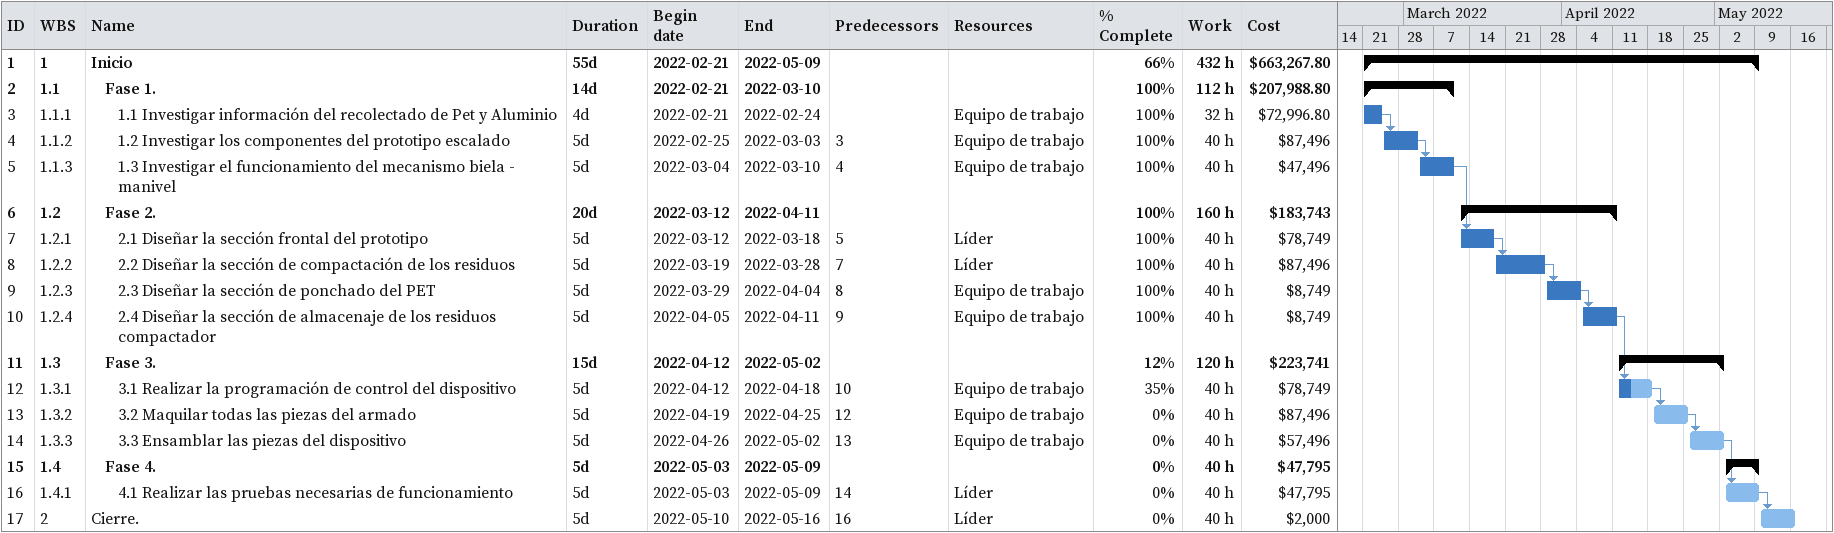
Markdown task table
| ID | WBS | Task | Duration | Start | Finish | Predecessors | Resources | % complete | Work (h) | Cost ($) |
|---|---|---|---|---|---|---|---|---|---|---|
| 1 | 1 | **Inicio** | 55d | 2022-02-21 | 2022-05-09 |  |  | 66 | 432 | 663267.80 |
| 2 | 1.1 | **Fase 1.** | 14d | 2022-02-21 | 2022-03-10 |  |  | 100 | 112 | 207988.80 |
| 3 | 1.1.1 | 1.1 Investigar información del recolectado de Pet y Aluminio | 4d | 2022-02-21 | 2022-02-24 |  | Equipo de trabajo | 100 | 32 | 72996.80 |
| 4 | 1.1.2 | 1.2 Investigar los componentes del prototipo escalado | 5d | 2022-02-25 | 2022-03-03 | 3 | Equipo de trabajo | 100 | 40 | 87496 |
| 5 | 1.1.3 | 1.3 Investigar el funcionamiento del mecanismo biela - manivel | 5d | 2022-03-04 | 2022-03-10 | 4 | Equipo de trabajo | 100 | 40 | 47496 |
| 6 | 1.2 | **Fase 2.** | 20d | 2022-03-12 | 2022-04-11 |  |  | 100 | 160 | 183743 |
| 7 | 1.2.1 | 2.1 Diseñar la sección frontal del prototipo | 5d | 2022-03-12 | 2022-03-18 | 5 | Líder | 100 | 40 | 78749 |
| 8 | 1.2.2 | 2.2 Diseñar la sección de compactación de los residuos | 5d | 2022-03-19 | 2022-03-28 | 7 | Líder | 100 | 40 | 87496 |
| 9 | 1.2.3 | 2.3 Diseñar la sección de ponchado del PET | 5d | 2022-03-29 | 2022-04-04 | 8 | Equipo de trabajo | 100 | 40 | 8749 |
| 10 | 1.2.4 | 2.4 Diseñar la sección de almacenaje de los residuos compactador | 5d | 2022-04-05 | 2022-04-11 | 9 | Equipo de trabajo | 100 | 40 | 8749 |
| 11 | 1.3 | **Fase 3.** | 15d | 2022-04-12 | 2022-05-02 |  |  | 12 | 120 | 223741 |
| 12 | 1.3.1 | 3.1 Realizar la programación de control del dispositivo | 5d | 2022-04-12 | 2022-04-18 | 10 | Equipo de trabajo | 35 | 40 | 78749 |
| 13 | 1.3.2 | 3.2 Maquilar todas las piezas del armado | 5d | 2022-04-19 | 2022-04-25 | 12 | Equipo de trabajo | 0 | 40 | 87496 |
| 14 | 1.3.3 | 3.3 Ensamblar las piezas del dispositivo | 5d | 2022-04-26 | 2022-05-02 | 13 | Equipo de trabajo | 0 | 40 | 57496 |
| 15 | 1.4 | **Fase 4.** | 5d | 2022-05-03 | 2022-05-09 |  |  | 0 | 40 | 47795 |
| 16 | 1.4.1 | 4.1 Realizar las pruebas necesarias de funcionamiento | 5d | 2022-05-03 | 2022-05-09 | 14 | Líder | 0 | 40 | 47795 |
| 17 | 2 | Cierre. | 5d | 2022-05-10 | 2022-05-16 | 16 | Líder | 0 | 40 | 2000 |
